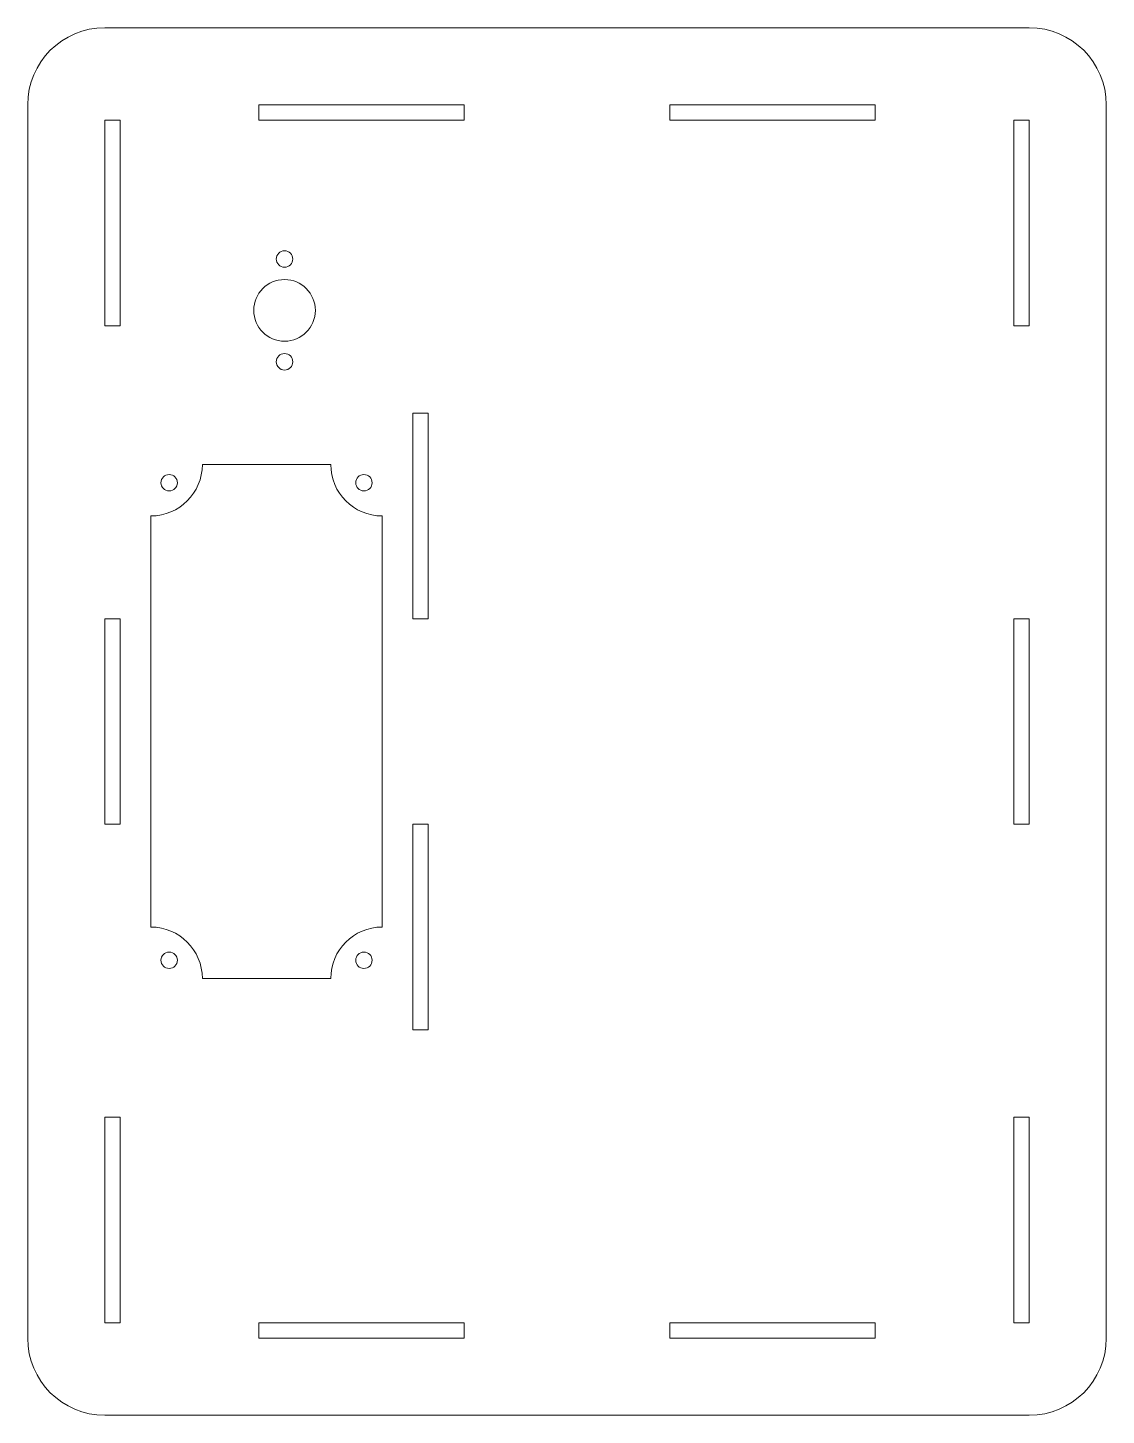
# Model space of a CAD drawing. Extents: x -105 to 105, y -135 to 135.
import ezdxf

# ---------------------------------------------------------------- set-up
doc = ezdxf.new("R2010")
doc.units = 0
doc.layers.get('0').update_dxf_attribs({"linetype": 'CONTINUOUS', "lineweight": 5, "true_color": 0xffffff})

# ---------------------------------------------------------------- blocks, each defined once
blk = doc.blocks.new('POCKET007')
at = {"color": 0}
for p, q in [((-90, 135), (90, 135)), ((-105, -120), (-105, 120)), ((-20, 120), (-60, 120)), ((-60, 120), (-60, 117)), ((-20, 117), (-20, 120)), ((20, 120), (60, 120)), ((20, 117), (20, 120)), ((60, 120), (60, 117)), ((105, 120), (105, -120)), ((-87, 117), (-90, 117)), ((-90, 117), (-90, 77)), ((-87, 77), (-87, 117)), ((-60, 117), (-20, 117)), ((60, 117), (20, 117)), ((90, 117), (87, 117)), ((87, 77), (87, 117)), ((90, 117), (90, 77)), ((-90, 77), (-87, 77)), ((90, 77), (87, 77)), ((-27, 60), (-30, 60)), ((-30, 60), (-30, 20)), ((-27, 20), (-27, 60)), ((-71, 50), (-46, 50)), ((-81, -40), (-81, 40)), ((-36, -40), (-36, 40)), ((-90, -20), (-90, 20)), ((-90, 20), (-87, 20)), ((-87, 20), (-87, -20)), ((-30, 20), (-27, 20)), ((87, 20), (87, -20)), ((90, 20), (87, 20)), ((90, -20), (90, 20)), ((-87, -20), (-90, -20)), ((-27, -20), (-30, -20)), ((-30, -20), (-30, -60)), ((-27, -60), (-27, -20)), ((87, -20), (90, -20)), ((-71, -50), (-46, -50)), ((-30, -60), (-27, -60)), ((-90, -117), (-90, -77)), ((-90, -77), (-87, -77)), ((-87, -77), (-87, -117)), ((87, -77), (87, -117)), ((90, -77), (87, -77)), ((90, -117), (90, -77)), ((-87, -117), (-90, -117)), ((-60, -117), (-60, -120)), ((-20, -117), (-60, -117)), ((-20, -120), (-20, -117)), ((20, -117), (20, -120)), ((60, -117), (20, -117)), ((60, -120), (60, -117)), ((87, -117), (90, -117)), ((-60, -120), (-20, -120)), ((20, -120), (60, -120)), ((90, -135), (-90, -135))]:
    blk.add_line(p, q, dxfattribs=at)
for centre, radius in [((-55, 90), 1.6), ((-55, 80), 6), ((-55, 70), 1.6), ((-77.46, 46.46), 1.6), ((-39.54, 46.46), 1.6), ((-77.46, -46.46), 1.6), ((-39.54, -46.46), 1.6)]:
    blk.add_circle(centre, radius, dxfattribs=at)
for centre, radius, start, end in [((-90, 120), 15, 90, 180), ((90, 120), 15, 0, 90), ((-81, 50), 10, -90, 0), ((-36, 50), 10, 180, -90), ((-81, -50), 10, 0, 90), ((-36, -50), 10, 90, -180), ((-90, -120), 15, 180, -90), ((90, -120), 15, -90, 0)]:
    blk.add_arc(centre, radius, start, end, dxfattribs=at)

msp = doc.modelspace()

# ---------------------------------------------------------------- block references
at = {"color": 0}
msp.add_blockref('POCKET007', (0, 0), dxfattribs=at)

doc.saveas('drawing.dxf')
